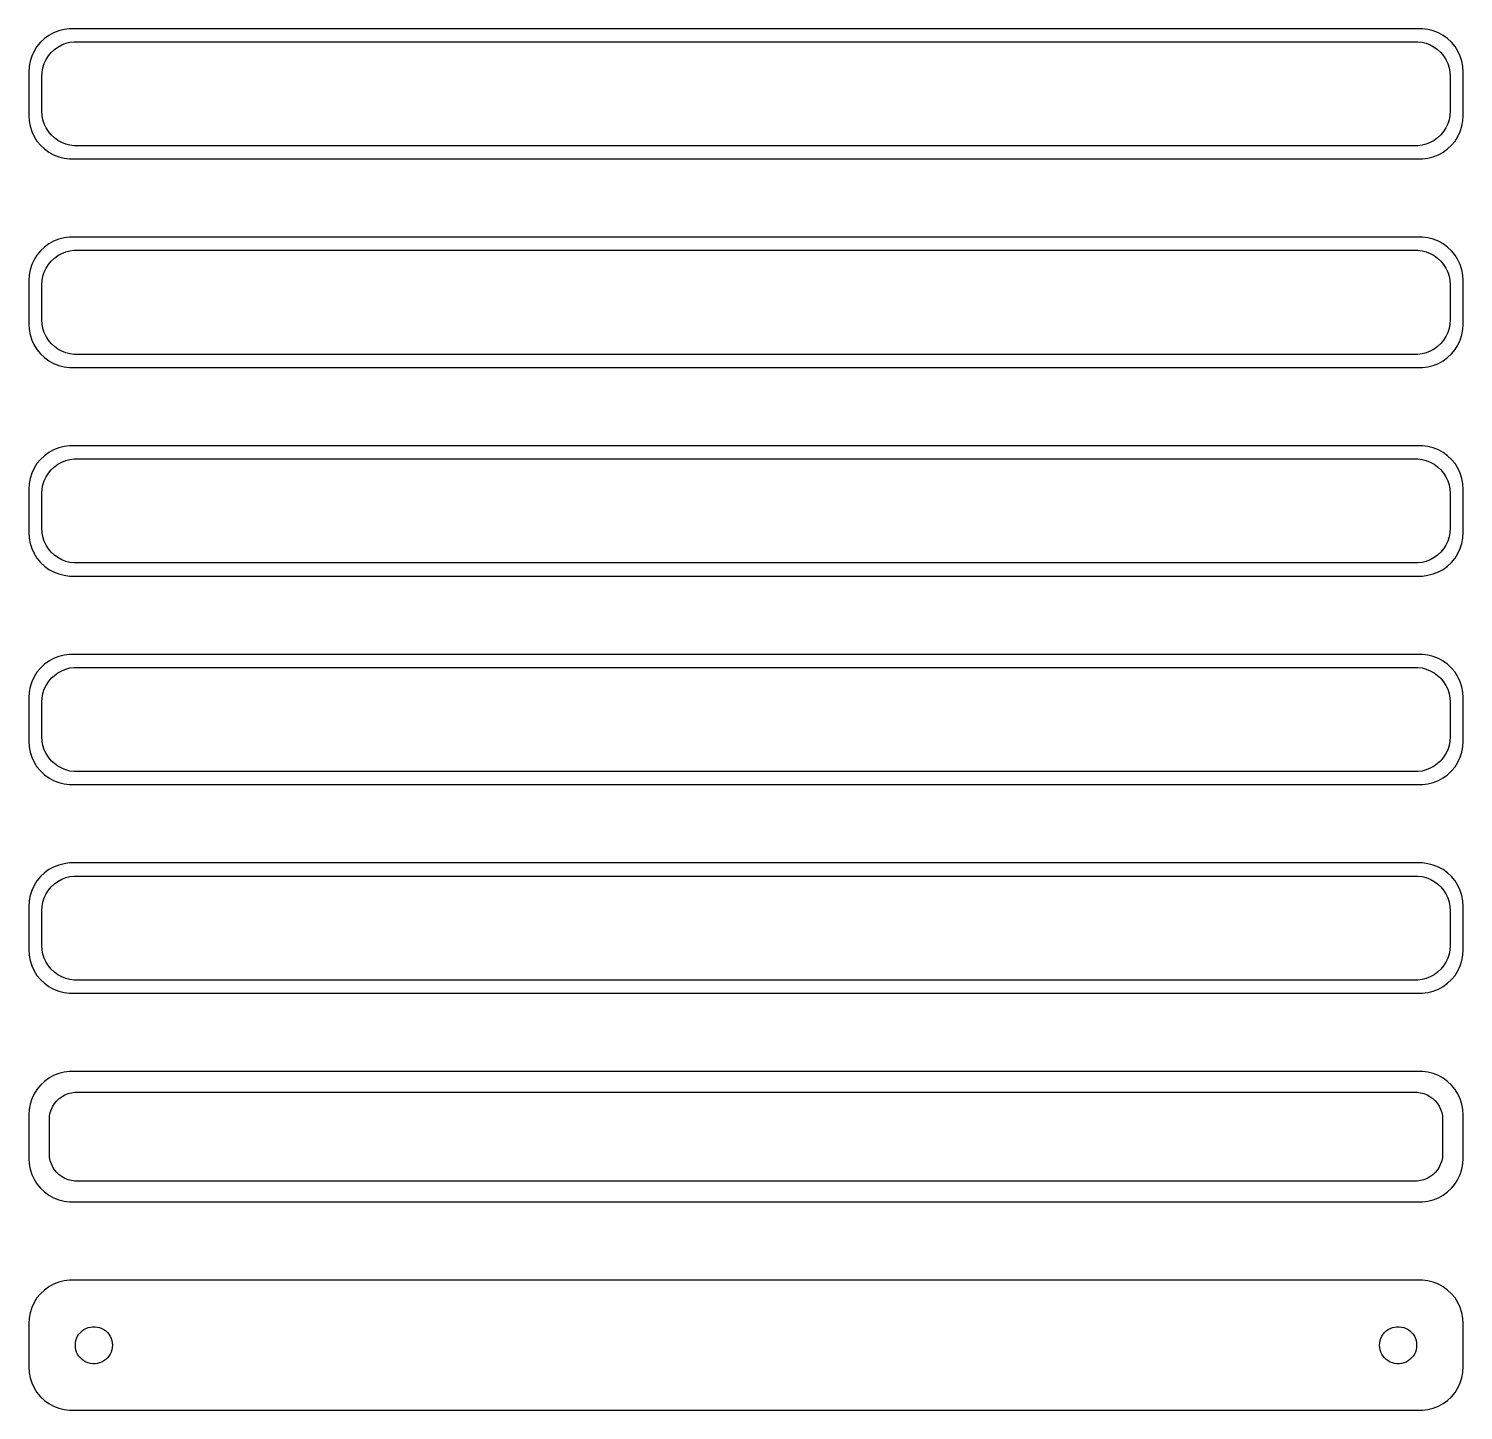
# Model space of a CAD drawing. Header units: metres. Extents: x -82 to 82, y 353 to 703.
# Drawn here: x -82.5 to 82.5, y 352.5 to 511.5 of the extents above; entities that cross this region are included whole.
import ezdxf

# ---------------------------------------------------------------- set-up
doc = ezdxf.new("R2010")
doc.units = ezdxf.units.M

msp = doc.modelspace()

# ---------------------------------------------------------------- linework, layer by layer
for p, q in [((-81.1448, 509.923), (-81.5451, 509.439)), ((-80.6871, 510.353), (-81.1448, 509.923)), ((-80.1791, 510.722), (-80.6871, 510.353)), ((-79.6289, 511.024), (-80.1791, 510.722)), ((-79.0451, 511.255), (-79.6289, 511.024)), ((-78.4369, 511.411), (-79.0451, 511.255)), ((-77.8139, 511.49), (-78.4369, 511.411)), ((-78.2361, 509.804), (-77.7495, 509.929)), ((77.8139, 511.49), (-77.8139, 511.49)), ((-77.7495, 509.929), (-77.2512, 509.992)), ((-77.2512, 509.992), (77.2512, 509.992)), ((77.2512, 509.992), (77.7495, 509.929)), ((77.7495, 509.929), (78.2361, 509.804)), ((78.4369, 511.411), (77.8139, 511.49)), ((79.0451, 511.255), (78.4369, 511.411)), ((79.6289, 511.024), (79.0451, 511.255)), ((80.1791, 510.722), (79.6289, 511.024)), ((80.6871, 510.353), (80.1791, 510.722)), ((81.1448, 509.923), (80.6871, 510.353)), ((81.5451, 509.439), (81.1448, 509.923)), ((-82.1489, 508.341), (-82.3429, 507.743)), ((-81.8815, 508.909), (-82.1489, 508.341)), ((-81.5451, 509.439), (-81.8815, 508.909)), ((-80.5052, 507.927), (-80.2361, 508.351)), ((-80.2361, 508.351), (-79.9159, 508.738)), ((-79.9159, 508.738), (-79.5497, 509.082)), ((-79.5497, 509.082), (-79.1433, 509.377)), ((-79.1433, 509.377), (-78.7031, 509.619)), ((-78.7031, 509.619), (-78.2361, 509.804)), ((78.2361, 509.804), (78.7031, 509.619)), ((78.7031, 509.619), (79.1433, 509.377)), ((79.1433, 509.377), (79.5497, 509.082)), ((79.5497, 509.082), (79.9159, 508.738)), ((79.9159, 508.738), (80.2361, 508.351)), ((80.2361, 508.351), (80.5052, 507.927)), ((81.8815, 508.909), (81.5451, 509.439)), ((82.1489, 508.341), (81.8815, 508.909)), ((82.3429, 507.743), (82.1489, 508.341)), ((-82.4606, 507.127), (-82.5, 506.5)), ((-82.3429, 507.743), (-82.4606, 507.127)), ((-80.9685, 506.501), (-80.8743, 506.995)), ((-80.8743, 506.995), (-80.7191, 507.472)), ((-80.7191, 507.472), (-80.5052, 507.927)), ((80.5052, 507.927), (80.7191, 507.472)), ((80.7191, 507.472), (80.8743, 506.995)), ((80.8743, 506.995), (80.9685, 506.501)), ((82.4606, 507.127), (82.3429, 507.743)), ((82.5, 506.5), (82.4606, 507.127)), ((-82.5, 506.5), (-82.5, 501.5)), ((-81, 506), (-80.9685, 506.501)), ((-81, 502), (-81, 506)), ((80.9685, 506.501), (81, 506)), ((81, 506), (81, 502)), ((82.5, 501.5), (82.5, 506.5)), ((-80.9685, 501.499), (-81, 502)), ((81, 502), (80.9685, 501.499)), ((-82.5, 501.5), (-82.4606, 500.873)), ((-82.4606, 500.873), (-82.3429, 500.257)), ((-82.3429, 500.257), (-82.1489, 499.659)), ((-80.8743, 501.005), (-80.9685, 501.499)), ((-80.7191, 500.528), (-80.8743, 501.005)), ((-80.5052, 500.073), (-80.7191, 500.528)), ((-80.2361, 499.649), (-80.5052, 500.073)), ((80.5052, 500.073), (80.2361, 499.649)), ((80.7191, 500.528), (80.5052, 500.073)), ((80.8743, 501.005), (80.7191, 500.528)), ((80.9685, 501.499), (80.8743, 501.005)), ((82.1489, 499.659), (82.3429, 500.257)), ((82.3429, 500.257), (82.4606, 500.873)), ((82.4606, 500.873), (82.5, 501.5)), ((-82.1489, 499.659), (-81.8815, 499.091)), ((-81.8815, 499.091), (-81.5451, 498.561)), ((-81.5451, 498.561), (-81.1448, 498.077)), ((-79.9159, 499.262), (-80.2361, 499.649)), ((-79.5497, 498.918), (-79.9159, 499.262)), ((-79.1433, 498.623), (-79.5497, 498.918)), ((-78.7031, 498.381), (-79.1433, 498.623)), ((-78.2361, 498.196), (-78.7031, 498.381)), ((78.7031, 498.381), (78.2361, 498.196)), ((79.1433, 498.623), (78.7031, 498.381)), ((79.5497, 498.918), (79.1433, 498.623)), ((79.9159, 499.262), (79.5497, 498.918)), ((80.2361, 499.649), (79.9159, 499.262)), ((81.1448, 498.077), (81.5451, 498.561)), ((81.5451, 498.561), (81.8815, 499.091)), ((81.8815, 499.091), (82.1489, 499.659)), ((-81.1448, 498.077), (-80.6871, 497.647)), ((-80.6871, 497.647), (-80.1791, 497.278)), ((-80.1791, 497.278), (-79.6289, 496.976)), ((-79.6289, 496.976), (-79.0451, 496.745)), ((-79.0451, 496.745), (-78.4369, 496.589)), ((-77.7495, 498.071), (-78.2361, 498.196)), ((-77.2512, 498.008), (-77.7495, 498.071)), ((77.2512, 498.008), (-77.2512, 498.008)), ((77.7495, 498.071), (77.2512, 498.008)), ((78.2361, 498.196), (77.7495, 498.071)), ((78.4369, 496.589), (79.0451, 496.745)), ((79.0451, 496.745), (79.6289, 496.976)), ((79.6289, 496.976), (80.1791, 497.278)), ((80.1791, 497.278), (80.6871, 497.647)), ((80.6871, 497.647), (81.1448, 498.077)), ((-78.4369, 496.589), (-77.8139, 496.51)), ((-77.8139, 496.51), (77.8139, 496.51)), ((77.8139, 496.51), (78.4369, 496.589)), ((-79.6289, 487.024), (-80.1791, 486.722)), ((-79.0451, 487.255), (-79.6289, 487.024)), ((-78.4369, 487.411), (-79.0451, 487.255)), ((-77.8139, 487.49), (-78.4369, 487.411)), ((77.8139, 487.49), (-77.8139, 487.49)), ((78.4369, 487.411), (77.8139, 487.49)), ((79.0451, 487.255), (78.4369, 487.411)), ((79.6289, 487.024), (79.0451, 487.255)), ((80.1791, 486.722), (79.6289, 487.024)), ((-81.5451, 485.439), (-81.8815, 484.909)), ((-81.1448, 485.923), (-81.5451, 485.439)), ((-80.6871, 486.353), (-81.1448, 485.923)), ((-80.1791, 486.722), (-80.6871, 486.353)), ((-79.5497, 485.082), (-79.1433, 485.377)), ((-79.1433, 485.377), (-78.7031, 485.619)), ((-78.7031, 485.619), (-78.2361, 485.804)), ((-78.2361, 485.804), (-77.7495, 485.929)), ((-77.7495, 485.929), (-77.2512, 485.992)), ((-77.2512, 485.992), (77.2512, 485.992)), ((77.2512, 485.992), (77.7495, 485.929)), ((77.7495, 485.929), (78.2361, 485.804)), ((78.2361, 485.804), (78.7031, 485.619)), ((78.7031, 485.619), (79.1433, 485.377)), ((79.1433, 485.377), (79.5497, 485.082)), ((80.6871, 486.353), (80.1791, 486.722)), ((81.1448, 485.923), (80.6871, 486.353)), ((81.5451, 485.439), (81.1448, 485.923)), ((81.8815, 484.909), (81.5451, 485.439)), ((-82.3429, 483.743), (-82.4606, 483.127)), ((-82.1489, 484.341), (-82.3429, 483.743)), ((-81.8815, 484.909), (-82.1489, 484.341)), ((-80.8743, 482.995), (-80.7191, 483.472)), ((-80.7191, 483.472), (-80.5052, 483.927)), ((-80.5052, 483.927), (-80.2361, 484.351)), ((-80.2361, 484.351), (-79.9159, 484.738)), ((-79.9159, 484.738), (-79.5497, 485.082)), ((79.5497, 485.082), (79.9159, 484.738)), ((79.9159, 484.738), (80.2361, 484.351)), ((80.2361, 484.351), (80.5052, 483.927)), ((80.5052, 483.927), (80.7191, 483.472)), ((80.7191, 483.472), (80.8743, 482.995)), ((82.1489, 484.341), (81.8815, 484.909)), ((82.3429, 483.743), (82.1489, 484.341)), ((82.4606, 483.127), (82.3429, 483.743)), ((-82.4606, 483.127), (-82.5, 482.5)), ((-82.5, 482.5), (-82.5, 477.5)), ((-81, 482), (-80.9685, 482.501)), ((-81, 478), (-81, 482)), ((-80.9685, 482.501), (-80.8743, 482.995)), ((80.8743, 482.995), (80.9685, 482.501)), ((80.9685, 482.501), (81, 482)), ((81, 482), (81, 478)), ((82.5, 482.5), (82.4606, 483.127)), ((82.5, 477.5), (82.5, 482.5)), ((-82.5, 477.5), (-82.4606, 476.873)), ((-82.4606, 476.873), (-82.3429, 476.257)), ((-80.9685, 477.499), (-81, 478)), ((-80.8743, 477.005), (-80.9685, 477.499)), ((-80.7191, 476.528), (-80.8743, 477.005)), ((80.8743, 477.005), (80.7191, 476.528)), ((80.9685, 477.499), (80.8743, 477.005)), ((81, 478), (80.9685, 477.499)), ((82.3429, 476.257), (82.4606, 476.873)), ((82.4606, 476.873), (82.5, 477.5)), ((-82.3429, 476.257), (-82.1489, 475.659)), ((-82.1489, 475.659), (-81.8815, 475.091)), ((-80.5052, 476.073), (-80.7191, 476.528)), ((-80.2361, 475.649), (-80.5052, 476.073)), ((-79.9159, 475.262), (-80.2361, 475.649)), ((-79.5497, 474.918), (-79.9159, 475.262)), ((79.9159, 475.262), (79.5497, 474.918)), ((80.2361, 475.649), (79.9159, 475.262)), ((80.5052, 476.073), (80.2361, 475.649)), ((80.7191, 476.528), (80.5052, 476.073)), ((81.8815, 475.091), (82.1489, 475.659)), ((82.1489, 475.659), (82.3429, 476.257)), ((-81.8815, 475.091), (-81.5451, 474.561)), ((-81.5451, 474.561), (-81.1448, 474.077)), ((-81.1448, 474.077), (-80.6871, 473.647)), ((-80.6871, 473.647), (-80.1791, 473.278)), ((-79.1433, 474.623), (-79.5497, 474.918)), ((-78.7031, 474.381), (-79.1433, 474.623)), ((-78.2361, 474.196), (-78.7031, 474.381)), ((-77.7495, 474.071), (-78.2361, 474.196)), ((-77.2512, 474.008), (-77.7495, 474.071)), ((77.2512, 474.008), (-77.2512, 474.008)), ((77.7495, 474.071), (77.2512, 474.008)), ((78.2361, 474.196), (77.7495, 474.071)), ((78.7031, 474.381), (78.2361, 474.196)), ((79.1433, 474.623), (78.7031, 474.381)), ((79.5497, 474.918), (79.1433, 474.623)), ((80.1791, 473.278), (80.6871, 473.647)), ((80.6871, 473.647), (81.1448, 474.077)), ((81.1448, 474.077), (81.5451, 474.561)), ((81.5451, 474.561), (81.8815, 475.091)), ((-80.1791, 473.278), (-79.6289, 472.976)), ((-79.6289, 472.976), (-79.0451, 472.745)), ((-79.0451, 472.745), (-78.4369, 472.589)), ((-78.4369, 472.589), (-77.8139, 472.51)), ((-77.8139, 472.51), (77.8139, 472.51)), ((77.8139, 472.51), (78.4369, 472.589)), ((78.4369, 472.589), (79.0451, 472.745)), ((79.0451, 472.745), (79.6289, 472.976)), ((79.6289, 472.976), (80.1791, 473.278)), ((-80.6871, 462.353), (-81.1448, 461.923)), ((-80.1791, 462.722), (-80.6871, 462.353)), ((-79.6289, 463.024), (-80.1791, 462.722)), ((-79.0451, 463.255), (-79.6289, 463.024)), ((-78.4369, 463.411), (-79.0451, 463.255)), ((-77.8139, 463.49), (-78.4369, 463.411)), ((77.8139, 463.49), (-77.8139, 463.49)), ((78.4369, 463.411), (77.8139, 463.49)), ((79.0451, 463.255), (78.4369, 463.411)), ((79.6289, 463.024), (79.0451, 463.255)), ((80.1791, 462.722), (79.6289, 463.024)), ((80.6871, 462.353), (80.1791, 462.722)), ((81.1448, 461.923), (80.6871, 462.353)), ((-81.8815, 460.909), (-82.1489, 460.341)), ((-81.5451, 461.439), (-81.8815, 460.909)), ((-81.1448, 461.923), (-81.5451, 461.439)), ((-80.5052, 459.927), (-80.2361, 460.351)), ((-80.2361, 460.351), (-79.9159, 460.738)), ((-79.9159, 460.738), (-79.5497, 461.082)), ((-79.5497, 461.082), (-79.1433, 461.377)), ((-79.1433, 461.377), (-78.7031, 461.619)), ((-78.7031, 461.619), (-78.2361, 461.804)), ((-78.2361, 461.804), (-77.7495, 461.929)), ((-77.7495, 461.929), (-77.2512, 461.992)), ((-77.2512, 461.992), (77.2512, 461.992)), ((77.2512, 461.992), (77.7495, 461.929)), ((77.7495, 461.929), (78.2361, 461.804)), ((78.2361, 461.804), (78.7031, 461.619)), ((78.7031, 461.619), (79.1433, 461.377)), ((79.1433, 461.377), (79.5497, 461.082)), ((79.5497, 461.082), (79.9159, 460.738)), ((79.9159, 460.738), (80.2361, 460.351)), ((80.2361, 460.351), (80.5052, 459.927)), ((81.5451, 461.439), (81.1448, 461.923)), ((81.8815, 460.909), (81.5451, 461.439)), ((82.1489, 460.341), (81.8815, 460.909)), ((-82.4606, 459.127), (-82.5, 458.5)), ((-82.3429, 459.743), (-82.4606, 459.127)), ((-82.1489, 460.341), (-82.3429, 459.743)), ((-80.9685, 458.501), (-80.8743, 458.995)), ((-80.8743, 458.995), (-80.7191, 459.472)), ((-80.7191, 459.472), (-80.5052, 459.927)), ((80.5052, 459.927), (80.7191, 459.472)), ((80.7191, 459.472), (80.8743, 458.995)), ((80.8743, 458.995), (80.9685, 458.501)), ((82.3429, 459.743), (82.1489, 460.341)), ((82.4606, 459.127), (82.3429, 459.743)), ((82.5, 458.5), (82.4606, 459.127)), ((-82.5, 458.5), (-82.5, 453.5)), ((-81, 458), (-80.9685, 458.501)), ((-81, 454), (-81, 458)), ((80.9685, 458.501), (81, 458)), ((81, 458), (81, 454)), ((82.5, 453.5), (82.5, 458.5)), ((-80.9685, 453.499), (-81, 454)), ((81, 454), (80.9685, 453.499)), ((-82.5, 453.5), (-82.4606, 452.873)), ((-82.4606, 452.873), (-82.3429, 452.257)), ((-82.3429, 452.257), (-82.1489, 451.659)), ((-80.8743, 453.005), (-80.9685, 453.499)), ((-80.7191, 452.528), (-80.8743, 453.005)), ((-80.5052, 452.073), (-80.7191, 452.528)), ((80.7191, 452.528), (80.5052, 452.073)), ((80.8743, 453.005), (80.7191, 452.528)), ((80.9685, 453.499), (80.8743, 453.005)), ((82.1489, 451.659), (82.3429, 452.257)), ((82.3429, 452.257), (82.4606, 452.873)), ((82.4606, 452.873), (82.5, 453.5)), ((-82.1489, 451.659), (-81.8815, 451.091)), ((-81.8815, 451.091), (-81.5451, 450.561)), ((-81.5451, 450.561), (-81.1448, 450.077)), ((-80.2361, 451.649), (-80.5052, 452.073)), ((-79.9159, 451.262), (-80.2361, 451.649)), ((-79.5497, 450.918), (-79.9159, 451.262)), ((-79.1433, 450.623), (-79.5497, 450.918)), ((-78.7031, 450.381), (-79.1433, 450.623)), ((79.1433, 450.623), (78.7031, 450.381)), ((79.5497, 450.918), (79.1433, 450.623)), ((79.9159, 451.262), (79.5497, 450.918)), ((80.2361, 451.649), (79.9159, 451.262)), ((80.5052, 452.073), (80.2361, 451.649)), ((81.1448, 450.077), (81.5451, 450.561)), ((81.5451, 450.561), (81.8815, 451.091)), ((81.8815, 451.091), (82.1489, 451.659)), ((-81.1448, 450.077), (-80.6871, 449.647)), ((-80.6871, 449.647), (-80.1791, 449.278)), ((-80.1791, 449.278), (-79.6289, 448.976)), ((-79.6289, 448.976), (-79.0451, 448.745)), ((-78.2361, 450.196), (-78.7031, 450.381)), ((-77.7495, 450.071), (-78.2361, 450.196)), ((-77.2512, 450.008), (-77.7495, 450.071)), ((77.2512, 450.008), (-77.2512, 450.008)), ((77.7495, 450.071), (77.2512, 450.008)), ((78.2361, 450.196), (77.7495, 450.071)), ((78.7031, 450.381), (78.2361, 450.196)), ((79.0451, 448.745), (79.6289, 448.976)), ((79.6289, 448.976), (80.1791, 449.278)), ((80.1791, 449.278), (80.6871, 449.647)), ((80.6871, 449.647), (81.1448, 450.077)), ((-79.0451, 448.745), (-78.4369, 448.589)), ((-78.4369, 448.589), (-77.8139, 448.51)), ((-77.8139, 448.51), (77.8139, 448.51)), ((77.8139, 448.51), (78.4369, 448.589)), ((78.4369, 448.589), (79.0451, 448.745)), ((-79.6289, 439.024), (-80.1791, 438.722)), ((-79.0451, 439.255), (-79.6289, 439.024)), ((-78.4369, 439.411), (-79.0451, 439.255)), ((-77.8139, 439.49), (-78.4369, 439.411)), ((77.8139, 439.49), (-77.8139, 439.49)), ((78.4369, 439.411), (77.8139, 439.49)), ((79.0451, 439.255), (78.4369, 439.411)), ((79.6289, 439.024), (79.0451, 439.255)), ((80.1791, 438.722), (79.6289, 439.024)), ((-81.5451, 437.439), (-81.8815, 436.909)), ((-81.1448, 437.923), (-81.5451, 437.439)), ((-80.6871, 438.353), (-81.1448, 437.923)), ((-80.1791, 438.722), (-80.6871, 438.353)), ((-79.5497, 437.082), (-79.1433, 437.377)), ((-79.1433, 437.377), (-78.7031, 437.619)), ((-78.7031, 437.619), (-78.2361, 437.804)), ((-78.2361, 437.804), (-77.7495, 437.929)), ((-77.7495, 437.929), (-77.2512, 437.992)), ((-77.2512, 437.992), (77.2512, 437.992)), ((77.2512, 437.992), (77.7495, 437.929)), ((77.7495, 437.929), (78.2361, 437.804)), ((78.2361, 437.804), (78.7031, 437.619)), ((78.7031, 437.619), (79.1433, 437.377)), ((79.1433, 437.377), (79.5497, 437.082)), ((80.6871, 438.353), (80.1791, 438.722)), ((81.1448, 437.923), (80.6871, 438.353)), ((81.5451, 437.439), (81.1448, 437.923)), ((81.8815, 436.909), (81.5451, 437.439)), ((-82.3429, 435.743), (-82.4606, 435.127)), ((-82.1489, 436.341), (-82.3429, 435.743)), ((-81.8815, 436.909), (-82.1489, 436.341)), ((-80.7191, 435.472), (-80.5052, 435.927)), ((-80.5052, 435.927), (-80.2361, 436.351)), ((-80.2361, 436.351), (-79.9159, 436.738)), ((-79.9159, 436.738), (-79.5497, 437.082)), ((79.5497, 437.082), (79.9159, 436.738)), ((79.9159, 436.738), (80.2361, 436.351)), ((80.2361, 436.351), (80.5052, 435.927)), ((80.5052, 435.927), (80.7191, 435.472)), ((82.1489, 436.341), (81.8815, 436.909)), ((82.3429, 435.743), (82.1489, 436.341)), ((82.4606, 435.127), (82.3429, 435.743)), ((-82.4606, 435.127), (-82.5, 434.5)), ((-82.5, 434.5), (-82.5, 429.5)), ((-81, 434), (-80.9685, 434.501)), ((-81, 430), (-81, 434)), ((-80.9685, 434.501), (-80.8743, 434.995)), ((-80.8743, 434.995), (-80.7191, 435.472)), ((80.7191, 435.472), (80.8743, 434.995)), ((80.8743, 434.995), (80.9685, 434.501)), ((80.9685, 434.501), (81, 434)), ((81, 434), (81, 430)), ((82.5, 434.5), (82.4606, 435.127)), ((82.5, 429.5), (82.5, 434.5)), ((-82.5, 429.5), (-82.4606, 428.873)), ((-80.9685, 429.499), (-81, 430)), ((-80.8743, 429.005), (-80.9685, 429.499)), ((-80.7191, 428.528), (-80.8743, 429.005)), ((80.8743, 429.005), (80.7191, 428.528)), ((80.9685, 429.499), (80.8743, 429.005)), ((81, 430), (80.9685, 429.499)), ((82.4606, 428.873), (82.5, 429.5)), ((-82.4606, 428.873), (-82.3429, 428.257)), ((-82.3429, 428.257), (-82.1489, 427.659)), ((-82.1489, 427.659), (-81.8815, 427.091)), ((-80.5052, 428.073), (-80.7191, 428.528)), ((-80.2361, 427.649), (-80.5052, 428.073)), ((-79.9159, 427.262), (-80.2361, 427.649)), ((80.2361, 427.649), (79.9159, 427.262)), ((80.5052, 428.073), (80.2361, 427.649)), ((80.7191, 428.528), (80.5052, 428.073)), ((81.8815, 427.091), (82.1489, 427.659)), ((82.1489, 427.659), (82.3429, 428.257)), ((82.3429, 428.257), (82.4606, 428.873)), ((-81.8815, 427.091), (-81.5451, 426.561)), ((-81.5451, 426.561), (-81.1448, 426.077)), ((-81.1448, 426.077), (-80.6871, 425.647)), ((-79.5497, 426.918), (-79.9159, 427.262)), ((-79.1433, 426.623), (-79.5497, 426.918)), ((-78.7031, 426.381), (-79.1433, 426.623)), ((-78.2361, 426.196), (-78.7031, 426.381)), ((-77.7495, 426.071), (-78.2361, 426.196)), ((-77.2512, 426.008), (-77.7495, 426.071)), ((77.2512, 426.008), (-77.2512, 426.008)), ((77.7495, 426.071), (77.2512, 426.008)), ((78.2361, 426.196), (77.7495, 426.071)), ((78.7031, 426.381), (78.2361, 426.196)), ((79.1433, 426.623), (78.7031, 426.381)), ((79.5497, 426.918), (79.1433, 426.623)), ((79.9159, 427.262), (79.5497, 426.918)), ((80.6871, 425.647), (81.1448, 426.077)), ((81.1448, 426.077), (81.5451, 426.561)), ((81.5451, 426.561), (81.8815, 427.091)), ((-80.6871, 425.647), (-80.1791, 425.278)), ((-80.1791, 425.278), (-79.6289, 424.976)), ((-79.6289, 424.976), (-79.0451, 424.745)), ((-79.0451, 424.745), (-78.4369, 424.589)), ((-78.4369, 424.589), (-77.8139, 424.51)), ((-77.8139, 424.51), (77.8139, 424.51)), ((77.8139, 424.51), (78.4369, 424.589)), ((78.4369, 424.589), (79.0451, 424.745)), ((79.0451, 424.745), (79.6289, 424.976)), ((79.6289, 424.976), (80.1791, 425.278)), ((80.1791, 425.278), (80.6871, 425.647)), ((-80.6871, 414.353), (-81.1448, 413.923)), ((-80.1791, 414.722), (-80.6871, 414.353)), ((-79.6289, 415.024), (-80.1791, 414.722)), ((-79.0451, 415.255), (-79.6289, 415.024)), ((-78.4369, 415.411), (-79.0451, 415.255)), ((-77.8139, 415.49), (-78.4369, 415.411)), ((77.8139, 415.49), (-77.8139, 415.49)), ((78.4369, 415.411), (77.8139, 415.49)), ((79.0451, 415.255), (78.4369, 415.411)), ((79.6289, 415.024), (79.0451, 415.255)), ((80.1791, 414.722), (79.6289, 415.024)), ((80.6871, 414.353), (80.1791, 414.722)), ((81.1448, 413.923), (80.6871, 414.353)), ((-81.8815, 412.909), (-82.1489, 412.341)), ((-81.5451, 413.439), (-81.8815, 412.909)), ((-81.1448, 413.923), (-81.5451, 413.439)), ((-80.2361, 412.351), (-79.9159, 412.738)), ((-79.9159, 412.738), (-79.5497, 413.082)), ((-79.5497, 413.082), (-79.1433, 413.377)), ((-79.1433, 413.377), (-78.7031, 413.619)), ((-78.7031, 413.619), (-78.2361, 413.804)), ((-78.2361, 413.804), (-77.7495, 413.929)), ((-77.7495, 413.929), (-77.2512, 413.992)), ((-77.2512, 413.992), (77.2512, 413.992)), ((77.2512, 413.992), (77.7495, 413.929)), ((77.7495, 413.929), (78.2361, 413.804)), ((78.2361, 413.804), (78.7031, 413.619)), ((78.7031, 413.619), (79.1433, 413.377)), ((79.1433, 413.377), (79.5497, 413.082)), ((79.5497, 413.082), (79.9159, 412.738)), ((79.9159, 412.738), (80.2361, 412.351)), ((81.5451, 413.439), (81.1448, 413.923)), ((81.8815, 412.909), (81.5451, 413.439)), ((82.1489, 412.341), (81.8815, 412.909)), ((-82.4606, 411.127), (-82.5, 410.5)), ((-82.3429, 411.743), (-82.4606, 411.127)), ((-82.1489, 412.341), (-82.3429, 411.743)), ((-80.9685, 410.501), (-80.8743, 410.995)), ((-80.8743, 410.995), (-80.7191, 411.472)), ((-80.7191, 411.472), (-80.5052, 411.927)), ((-80.5052, 411.927), (-80.2361, 412.351)), ((80.2361, 412.351), (80.5052, 411.927)), ((80.5052, 411.927), (80.7191, 411.472)), ((80.7191, 411.472), (80.8743, 410.995)), ((80.8743, 410.995), (80.9685, 410.501)), ((82.3429, 411.743), (82.1489, 412.341)), ((82.4606, 411.127), (82.3429, 411.743)), ((82.5, 410.5), (82.4606, 411.127)), ((-82.5, 410.5), (-82.5, 405.5)), ((-81, 410), (-80.9685, 410.501)), ((-81, 406), (-81, 410)), ((80.9685, 410.501), (81, 410)), ((81, 410), (81, 406)), ((82.5, 405.5), (82.5, 410.5)), ((-80.9685, 405.499), (-81, 406)), ((81, 406), (80.9685, 405.499)), ((-82.5, 405.5), (-82.4606, 404.873)), ((-82.4606, 404.873), (-82.3429, 404.257)), ((-82.3429, 404.257), (-82.1489, 403.659)), ((-80.8743, 405.005), (-80.9685, 405.499)), ((-80.7191, 404.528), (-80.8743, 405.005)), ((-80.5052, 404.073), (-80.7191, 404.528)), ((80.7191, 404.528), (80.5052, 404.073)), ((80.8743, 405.005), (80.7191, 404.528)), ((80.9685, 405.499), (80.8743, 405.005)), ((82.1489, 403.659), (82.3429, 404.257)), ((82.3429, 404.257), (82.4606, 404.873)), ((82.4606, 404.873), (82.5, 405.5)), ((-82.1489, 403.659), (-81.8815, 403.091)), ((-81.8815, 403.091), (-81.5451, 402.561)), ((-80.2361, 403.649), (-80.5052, 404.073)), ((-79.9159, 403.262), (-80.2361, 403.649)), ((-79.5497, 402.918), (-79.9159, 403.262)), ((-79.1433, 402.623), (-79.5497, 402.918)), ((-78.7031, 402.381), (-79.1433, 402.623)), ((79.1433, 402.623), (78.7031, 402.381)), ((79.5497, 402.918), (79.1433, 402.623)), ((79.9159, 403.262), (79.5497, 402.918)), ((80.2361, 403.649), (79.9159, 403.262)), ((80.5052, 404.073), (80.2361, 403.649)), ((81.5451, 402.561), (81.8815, 403.091)), ((81.8815, 403.091), (82.1489, 403.659)), ((-81.5451, 402.561), (-81.1448, 402.077)), ((-81.1448, 402.077), (-80.6871, 401.647)), ((-80.6871, 401.647), (-80.1791, 401.278)), ((-80.1791, 401.278), (-79.6289, 400.976)), ((-79.6289, 400.976), (-79.0451, 400.745)), ((-78.2361, 402.196), (-78.7031, 402.381)), ((-77.7495, 402.071), (-78.2361, 402.196)), ((-77.2512, 402.008), (-77.7495, 402.071)), ((77.2512, 402.008), (-77.2512, 402.008)), ((77.7495, 402.071), (77.2512, 402.008)), ((78.2361, 402.196), (77.7495, 402.071)), ((78.7031, 402.381), (78.2361, 402.196)), ((79.0451, 400.745), (79.6289, 400.976)), ((79.6289, 400.976), (80.1791, 401.278)), ((80.1791, 401.278), (80.6871, 401.647)), ((80.6871, 401.647), (81.1448, 402.077)), ((81.1448, 402.077), (81.5451, 402.561)), ((-79.0451, 400.745), (-78.4369, 400.589)), ((-78.4369, 400.589), (-77.8139, 400.51)), ((-77.8139, 400.51), (77.8139, 400.51)), ((77.8139, 400.51), (78.4369, 400.589)), ((78.4369, 400.589), (79.0451, 400.745)), ((-79.0451, 391.255), (-79.6289, 391.024)), ((-78.4369, 391.411), (-79.0451, 391.255)), ((-77.8139, 391.49), (-78.4369, 391.411)), ((77.8139, 391.49), (-77.8139, 391.49)), ((78.4369, 391.411), (77.8139, 391.49)), ((79.0451, 391.255), (78.4369, 391.411)), ((79.6289, 391.024), (79.0451, 391.255)), ((-81.5451, 389.439), (-81.8815, 388.909)), ((-81.1448, 389.923), (-81.5451, 389.439)), ((-80.6871, 390.353), (-81.1448, 389.923)), ((-80.1791, 390.722), (-80.6871, 390.353)), ((-79.6289, 391.024), (-80.1791, 390.722)), ((80.1791, 390.722), (79.6289, 391.024)), ((80.6871, 390.353), (80.1791, 390.722)), ((81.1448, 389.923), (80.6871, 390.353)), ((81.5451, 389.439), (81.1448, 389.923)), ((81.8815, 388.909), (81.5451, 389.439)), ((-82.1489, 388.341), (-82.3429, 387.743)), ((-81.8815, 388.909), (-82.1489, 388.341)), ((-79.7279, 387.5), (-79.5184, 387.83)), ((-79.5184, 387.83), (-79.2692, 388.131)), ((-79.2692, 388.131), (-78.9843, 388.399)), ((-78.9843, 388.399), (-78.668, 388.628)), ((-78.668, 388.628), (-78.3254, 388.817)), ((-78.3254, 388.817), (-77.9619, 388.961)), ((-77.9619, 388.961), (-77.5833, 389.058)), ((-77.5833, 389.058), (-77.1955, 389.107)), ((-77.1955, 389.107), (77.1955, 389.107)), ((77.1955, 389.107), (77.5833, 389.058)), ((77.5833, 389.058), (77.9619, 388.961)), ((77.9619, 388.961), (78.3254, 388.817)), ((78.3254, 388.817), (78.668, 388.628)), ((78.668, 388.628), (78.9843, 388.399)), ((78.9843, 388.399), (79.2692, 388.131)), ((79.2692, 388.131), (79.5184, 387.83)), ((79.5184, 387.83), (79.7279, 387.5)), ((82.1489, 388.341), (81.8815, 388.909)), ((82.3429, 387.743), (82.1489, 388.341)), ((-82.4606, 387.127), (-82.5, 386.5)), ((-82.5, 386.5), (-82.5, 381.5)), ((-82.3429, 387.743), (-82.4606, 387.127)), ((-80.1129, 386), (-80.0884, 386.39)), ((-80.0884, 386.39), (-80.0151, 386.774)), ((-80.0151, 386.774), (-79.8943, 387.146)), ((-79.8943, 387.146), (-79.7279, 387.5)), ((79.7279, 387.5), (79.8943, 387.146)), ((79.8943, 387.146), (80.0151, 386.774)), ((80.0151, 386.774), (80.0884, 386.39)), ((80.0884, 386.39), (80.1129, 386)), ((82.4606, 387.127), (82.3429, 387.743)), ((82.5, 386.5), (82.4606, 387.127)), ((82.5, 381.5), (82.5, 386.5)), ((-80.1129, 382), (-80.1129, 386)), ((80.1129, 386), (80.1129, 382)), ((-82.5, 381.5), (-82.4606, 380.873)), ((-80.0884, 381.61), (-80.1129, 382)), ((-80.0151, 381.226), (-80.0884, 381.61)), ((-79.8943, 380.854), (-80.0151, 381.226)), ((80.0151, 381.226), (79.8943, 380.854)), ((80.0884, 381.61), (80.0151, 381.226)), ((80.1129, 382), (80.0884, 381.61)), ((82.4606, 380.873), (82.5, 381.5)), ((-82.4606, 380.873), (-82.3429, 380.257)), ((-82.3429, 380.257), (-82.1489, 379.659)), ((-82.1489, 379.659), (-81.8815, 379.091)), ((-79.7279, 380.5), (-79.8943, 380.854)), ((-79.5184, 380.17), (-79.7279, 380.5)), ((-79.2692, 379.869), (-79.5184, 380.17)), ((-78.9843, 379.601), (-79.2692, 379.869)), ((-78.668, 379.372), (-78.9843, 379.601)), ((78.9843, 379.601), (78.668, 379.372)), ((79.2692, 379.869), (78.9843, 379.601)), ((79.5184, 380.17), (79.2692, 379.869)), ((79.7279, 380.5), (79.5184, 380.17)), ((79.8943, 380.854), (79.7279, 380.5)), ((81.8815, 379.091), (82.1489, 379.659)), ((82.1489, 379.659), (82.3429, 380.257)), ((82.3429, 380.257), (82.4606, 380.873)), ((-81.8815, 379.091), (-81.5451, 378.561)), ((-81.5451, 378.561), (-81.1448, 378.077)), ((-81.1448, 378.077), (-80.6871, 377.647)), ((-78.3254, 379.183), (-78.668, 379.372)), ((-77.9619, 379.039), (-78.3254, 379.183)), ((-77.5833, 378.942), (-77.9619, 379.039)), ((-77.1955, 378.893), (-77.5833, 378.942)), ((77.1955, 378.893), (-77.1955, 378.893)), ((77.5833, 378.942), (77.1955, 378.893)), ((77.9619, 379.039), (77.5833, 378.942)), ((78.3254, 379.183), (77.9619, 379.039)), ((78.668, 379.372), (78.3254, 379.183)), ((80.6871, 377.647), (81.1448, 378.077)), ((81.1448, 378.077), (81.5451, 378.561)), ((81.5451, 378.561), (81.8815, 379.091)), ((-80.6871, 377.647), (-80.1791, 377.278)), ((-80.1791, 377.278), (-79.6289, 376.976)), ((-79.6289, 376.976), (-79.0451, 376.745)), ((-79.0451, 376.745), (-78.4369, 376.589)), ((-78.4369, 376.589), (-77.8139, 376.51)), ((-77.8139, 376.51), (77.8139, 376.51)), ((77.8139, 376.51), (78.4369, 376.589)), ((78.4369, 376.589), (79.0451, 376.745)), ((79.0451, 376.745), (79.6289, 376.976)), ((79.6289, 376.976), (80.1791, 377.278)), ((80.1791, 377.278), (80.6871, 377.647)), ((-80.6871, 366.353), (-81.1448, 365.923)), ((-80.1791, 366.722), (-80.6871, 366.353)), ((-79.6289, 367.024), (-80.1791, 366.722)), ((-79.0451, 367.255), (-79.6289, 367.024)), ((-78.4369, 367.411), (-79.0451, 367.255)), ((-77.8139, 367.49), (-78.4369, 367.411)), ((77.8139, 367.49), (-77.8139, 367.49)), ((78.4369, 367.411), (77.8139, 367.49)), ((79.0451, 367.255), (78.4369, 367.411)), ((79.6289, 367.024), (79.0451, 367.255)), ((80.1791, 366.722), (79.6289, 367.024)), ((80.6871, 366.353), (80.1791, 366.722)), ((81.1448, 365.923), (80.6871, 366.353)), ((-81.8815, 364.909), (-82.1489, 364.341)), ((-81.5451, 365.439), (-81.8815, 364.909)), ((-81.1448, 365.923), (-81.5451, 365.439)), ((81.5451, 365.439), (81.1448, 365.923)), ((81.8815, 364.909), (81.5451, 365.439)), ((82.1489, 364.341), (81.8815, 364.909)), ((-82.4606, 363.127), (-82.5, 362.5)), ((-82.3429, 363.743), (-82.4606, 363.127)), ((-82.1489, 364.341), (-82.3429, 363.743)), ((82.3429, 363.743), (82.1489, 364.341)), ((82.4606, 363.127), (82.3429, 363.743)), ((82.5, 362.5), (82.4606, 363.127)), ((-82.5, 362.5), (-82.5, 357.5)), ((-76.7275, 361.255), (-76.5566, 361.462)), ((-76.5566, 361.462), (-76.3611, 361.645)), ((-76.3611, 361.645), (-76.1441, 361.803)), ((-76.1441, 361.803), (-75.9092, 361.932)), ((-75.9092, 361.932), (-75.6598, 362.031)), ((-75.6598, 362.031), (-75.4001, 362.097)), ((-75.4001, 362.097), (-75.1341, 362.131)), ((-75.1341, 362.131), (-74.8659, 362.131)), ((-74.8659, 362.131), (-74.5999, 362.097)), ((-74.5999, 362.097), (-74.3401, 362.031)), ((-74.3401, 362.031), (-74.0908, 361.932)), ((-74.0908, 361.932), (-73.8559, 361.803)), ((-73.8559, 361.803), (-73.6389, 361.645)), ((-73.6389, 361.645), (-73.4434, 361.462)), ((-73.4434, 361.462), (-73.2725, 361.255)), ((73.2725, 361.255), (73.4434, 361.462)), ((73.4434, 361.462), (73.6389, 361.645)), ((73.6389, 361.645), (73.8559, 361.803)), ((73.8559, 361.803), (74.0908, 361.932)), ((74.0908, 361.932), (74.3401, 362.031)), ((74.3401, 362.031), (74.5999, 362.097)), ((74.5999, 362.097), (74.8659, 362.131)), ((74.8659, 362.131), (75.1341, 362.131)), ((75.1341, 362.131), (75.4001, 362.097)), ((75.4001, 362.097), (75.6598, 362.031)), ((75.6598, 362.031), (75.9092, 361.932)), ((75.9092, 361.932), (76.1441, 361.803)), ((76.1441, 361.803), (76.3611, 361.645)), ((76.3611, 361.645), (76.5566, 361.462)), ((76.5566, 361.462), (76.7275, 361.255)), ((82.5, 357.5), (82.5, 362.5)), ((-77.1353, 360), (-77.1185, 360.268)), ((-77.1185, 359.732), (-77.1353, 360)), ((-77.1185, 360.268), (-77.0682, 360.531)), ((-77.0682, 359.469), (-77.1185, 359.732)), ((-77.0682, 360.531), (-76.9853, 360.786)), ((-76.9853, 360.786), (-76.8712, 361.029)), ((-76.8712, 361.029), (-76.7275, 361.255)), ((-73.2725, 361.255), (-73.1288, 361.029)), ((-73.1288, 361.029), (-73.0146, 360.786)), ((-73.0146, 360.786), (-72.9318, 360.531)), ((-72.9318, 360.531), (-72.8815, 360.268)), ((-72.8815, 359.732), (-72.9318, 359.469)), ((-72.8815, 360.268), (-72.8647, 360)), ((-72.8647, 360), (-72.8815, 359.732)), ((72.8647, 360), (72.8815, 360.268)), ((72.8815, 359.732), (72.8647, 360)), ((72.8815, 360.268), (72.9318, 360.531)), ((72.9318, 359.469), (72.8815, 359.732)), ((72.9318, 360.531), (73.0146, 360.786)), ((73.0146, 360.786), (73.1288, 361.029)), ((73.1288, 361.029), (73.2725, 361.255)), ((76.7275, 361.255), (76.8712, 361.029)), ((76.8712, 361.029), (76.9853, 360.786)), ((76.9853, 360.786), (77.0682, 360.531)), ((77.0682, 360.531), (77.1185, 360.268)), ((77.1185, 359.732), (77.0682, 359.469)), ((77.1185, 360.268), (77.1353, 360)), ((77.1353, 360), (77.1185, 359.732)), ((-76.9853, 359.214), (-77.0682, 359.469)), ((-76.8712, 358.971), (-76.9853, 359.214)), ((-76.7275, 358.745), (-76.8712, 358.971)), ((-76.5566, 358.538), (-76.7275, 358.745)), ((-76.3611, 358.355), (-76.5566, 358.538)), ((-76.1441, 358.197), (-76.3611, 358.355)), ((-75.9092, 358.068), (-76.1441, 358.197)), ((-75.6598, 357.969), (-75.9092, 358.068)), ((-74.0908, 358.068), (-74.3401, 357.969)), ((-73.8559, 358.197), (-74.0908, 358.068)), ((-73.6389, 358.355), (-73.8559, 358.197)), ((-73.4434, 358.538), (-73.6389, 358.355)), ((-73.2725, 358.745), (-73.4434, 358.538)), ((-73.1288, 358.971), (-73.2725, 358.745)), ((-73.0146, 359.214), (-73.1288, 358.971)), ((-72.9318, 359.469), (-73.0146, 359.214)), ((73.0146, 359.214), (72.9318, 359.469)), ((73.1288, 358.971), (73.0146, 359.214)), ((73.2725, 358.745), (73.1288, 358.971)), ((73.4434, 358.538), (73.2725, 358.745)), ((73.6389, 358.355), (73.4434, 358.538)), ((73.8559, 358.197), (73.6389, 358.355)), ((74.0908, 358.068), (73.8559, 358.197)), ((74.3401, 357.969), (74.0908, 358.068)), ((75.9092, 358.068), (75.6598, 357.969)), ((76.1441, 358.197), (75.9092, 358.068)), ((76.3611, 358.355), (76.1441, 358.197)), ((76.5566, 358.538), (76.3611, 358.355)), ((76.7275, 358.745), (76.5566, 358.538)), ((76.8712, 358.971), (76.7275, 358.745)), ((76.9853, 359.214), (76.8712, 358.971)), ((77.0682, 359.469), (76.9853, 359.214)), ((-82.5, 357.5), (-82.4606, 356.873)), ((-82.4606, 356.873), (-82.3429, 356.257)), ((-75.4001, 357.903), (-75.6598, 357.969)), ((-75.1341, 357.869), (-75.4001, 357.903)), ((-74.8659, 357.869), (-75.1341, 357.869)), ((-74.5999, 357.903), (-74.8659, 357.869)), ((-74.3401, 357.969), (-74.5999, 357.903)), ((74.5999, 357.903), (74.3401, 357.969)), ((74.8659, 357.869), (74.5999, 357.903)), ((75.1341, 357.869), (74.8659, 357.869)), ((75.4001, 357.903), (75.1341, 357.869)), ((75.6598, 357.969), (75.4001, 357.903)), ((82.3429, 356.257), (82.4606, 356.873)), ((82.4606, 356.873), (82.5, 357.5)), ((-82.3429, 356.257), (-82.1489, 355.659)), ((-82.1489, 355.659), (-81.8815, 355.091)), ((-81.8815, 355.091), (-81.5451, 354.561)), ((81.5451, 354.561), (81.8815, 355.091)), ((81.8815, 355.091), (82.1489, 355.659)), ((82.1489, 355.659), (82.3429, 356.257)), ((-81.5451, 354.561), (-81.1448, 354.077)), ((-81.1448, 354.077), (-80.6871, 353.647)), ((-80.6871, 353.647), (-80.1791, 353.278)), ((-80.1791, 353.278), (-79.6289, 352.976)), ((79.6289, 352.976), (80.1791, 353.278)), ((80.1791, 353.278), (80.6871, 353.647)), ((80.6871, 353.647), (81.1448, 354.077)), ((81.1448, 354.077), (81.5451, 354.561)), ((-79.6289, 352.976), (-79.0451, 352.745)), ((-79.0451, 352.745), (-78.4369, 352.589)), ((-78.4369, 352.589), (-77.8139, 352.51)), ((-77.8139, 352.51), (77.8139, 352.51)), ((77.8139, 352.51), (78.4369, 352.589)), ((78.4369, 352.589), (79.0451, 352.745)), ((79.0451, 352.745), (79.6289, 352.976))]:
    msp.add_line(p, q)

doc.saveas('drawing.dxf')
